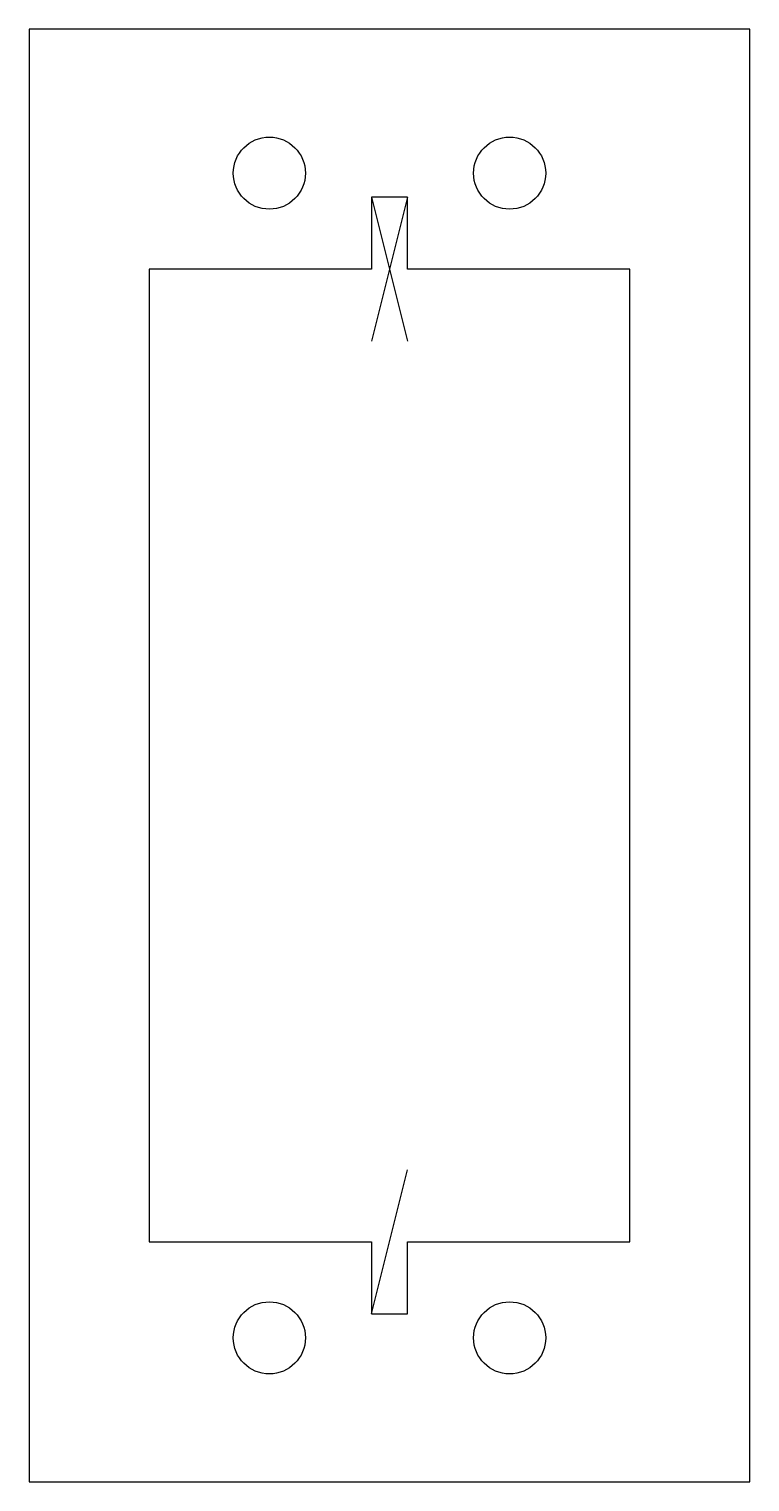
# Model space of a CAD drawing. Header units: millimetres. Extents: x 111 to 141, y -40.5 to 20.
import ezdxf

# ---------------------------------------------------------------- set-up
doc = ezdxf.new("R2010")
doc.units = ezdxf.units.MM
doc.layers.get('0').update_dxf_attribs({"linetype": 'CONTINUOUS'})

msp = doc.modelspace()

# ---------------------------------------------------------------- linework, layer by layer
for p, q in [((126.8, 13), (125.3, 7)), ((125.3, 13), (126.8, 7)), ((125.3, -33.5), (126.8, -27.5))]:
    msp.add_line(p, q)
for points in [[(141.05, 20), (111.05, 20), (111.05, -40.5), (141.05, -40.5)], [(136.05, -30.5), (136.05, 10), (126.8, 10), (126.8, 13), (125.3, 13), (125.3, 10), (116.05, 10), (116.05, -30.5), (125.3, -30.5), (125.3, -33.5), (126.8, -33.5), (126.8, -30.5)]]:
    msp.add_lwpolyline(points, close=True)
for centre in [(121.05, 14), (131.05, 14), (121.05, -34.5), (131.05, -34.5)]:
    msp.add_circle(centre, 1.5)

doc.saveas('drawing.dxf')
